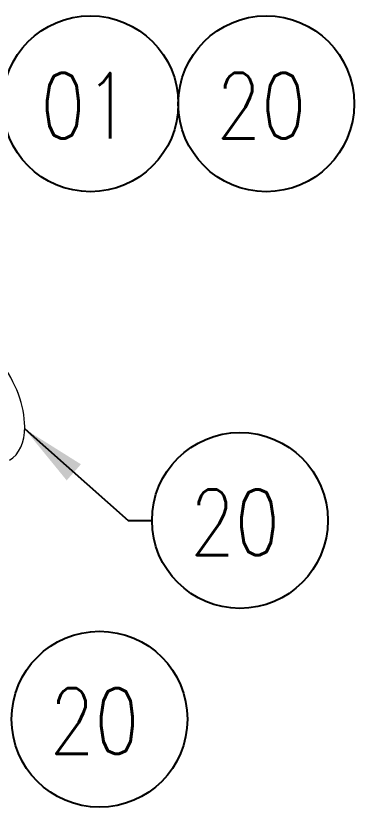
# Model space of a CAD drawing. Header units: millimetres. Extents: x -312439 to 477422, y -331570 to 212570.
# Drawn here: x 351210 to 351855, y 136389 to 137899 of the extents above; entities that cross this region are included whole.
import ezdxf

# ---------------------------------------------------------------- set-up
doc = ezdxf.new("R2010")
doc.units = ezdxf.units.MM
doc.layers.add('ARCONDTEXTO', color=4, linetype='Continuous')
doc.layers.add('TEXTO FORMATO', color=4, linetype='Continuous')
doc.styles.add('ROMAND', font='ROMAND.SHX')
doc.styles.add('ROMANS', font='romans.shx', dxfattribs={"height": 187.5})
doc.dimstyles.new('1-50 (MILIMETRO)', dxfattribs={"dimscale": 0, "dimtxt": 125, "dimasz": 125, "dimexe": 100, "dimexo": 100, "dimgap": 50, "dimtad": 0, "dimdec": 0, "dimzin": 0, "dimdsep": 46, "dimtxsty": 'ROMAND', "dimcen": -390, "dimclrd": 1, "dimclre": 1, "dimclrt": 3, "dimadec": 0, "dimazin": 0, "dimtfac": 1, "dimtdec": 0, "dimtix": 1, "dimtmove": 2, "dimatfit": 2, "dimfxl": 1, "dimtvp": 1, "dimtolj": 1, "dimtzin": 0, "dimarcsym": 0})

msp = doc.modelspace()

# ---------------------------------------------------------------- linework, layer by layer
at = {"color": 4, "linetype": 'Continuous', "lineweight": 0, "extrusion": (4.44089e-16, 0.816497, 0.57735)}
for p, q in [((351213.687, 137180.326), (351213.121, 137180.653)), ((351213.261, 137180.294), (351213.687, 137180.326)), ((351213.687, 137180.326), (351213.687, 137179.188))]:
    msp.add_line(p, q, dxfattribs=at)
at = {"color": 4, "linetype": 'Continuous', "lineweight": 0}
for start_param, end_param in [(0.78539816, 2.7909146), (0, 0.78539816)]:
    msp.add_ellipse((351127.416, 137172.546), major_axis=(70.117, -121.446), ratio=0.57735027, start_param=start_param, end_param=end_param, dxfattribs=at)
at = {"layer": 'TEXTO FORMATO', "color": 1}
for centre in [(351351.895, 137731.163), (351687.566, 137731.163), (351637.357, 136936.267), (351369.29, 136557.036)]:
    msp.add_circle(centre, 167.835, dxfattribs=at)

# ---------------------------------------------------------------- texts
at = {"layer": 'ARCONDTEXTO', "color": 3, "linetype": 'Continuous', "lineweight": -3, "style": 'ROMANS', "width": 0.8}
for s, p in [('01', (351256.577, 137665.097)), ('20', (351592.247, 137665.097)), ('20', (351542.038, 136870.201)), ('20', (351273.972, 136490.97))]:
    msp.add_text(s, height=125, dxfattribs=at).set_placement(p)

# ---------------------------------------------------------------- leaders
at = {"layer": 'TEXTO FORMATO'}
msp.add_leader([(351226.497, 137110.775), (351424.188, 136936.267), (351469.522, 136936.267)], dimstyle='1-50 (MILIMETRO)', override={"dimscale": 1}, dxfattribs=at)

doc.saveas('drawing.dxf')
